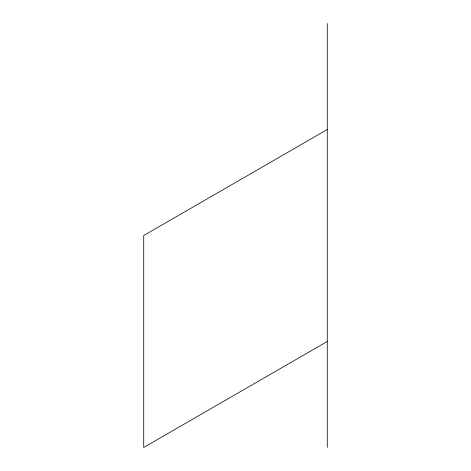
<?xml version="1.0" encoding="UTF-8"?>
<svg xmlns="http://www.w3.org/2000/svg" width="471" height="471" viewBox="0 0 471 471"><rect width="100%" height="100%" fill="white"/><g stroke="black" fill="none" stroke-linecap="round" stroke-linejoin="round"><path stroke-width="0.71" d="M327.274 129.525L143.726 235.5L143.726 447.45L327.274 341.475M327.274 23.55L327.274 447.45"/></g></svg>
